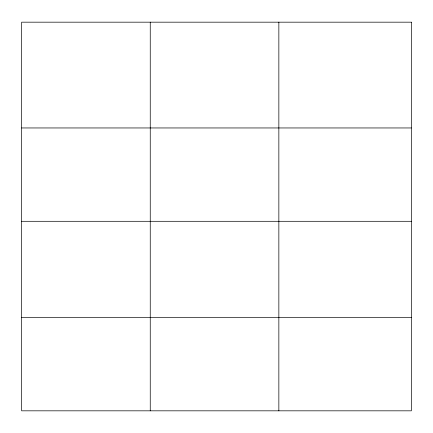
<?xml version="1.0" encoding="UTF-8"?>
<svg xmlns="http://www.w3.org/2000/svg" width="433" height="433" viewBox="0 0 433 433"><rect width="100%" height="100%" fill="white"/><g stroke="black" fill="none" stroke-linecap="round" stroke-linejoin="round"><path stroke-width="0.65" d="M21.65 127.957L411.35 127.957M21.65 221.301L411.35 221.301M21.65 317.476L411.35 317.476M278.852 22.175L278.852 410.825M150.251 22.175L150.251 410.825M411.35 22.175L21.65 22.175L21.65 410.825L411.35 410.825L411.35 22.175"/></g></svg>
